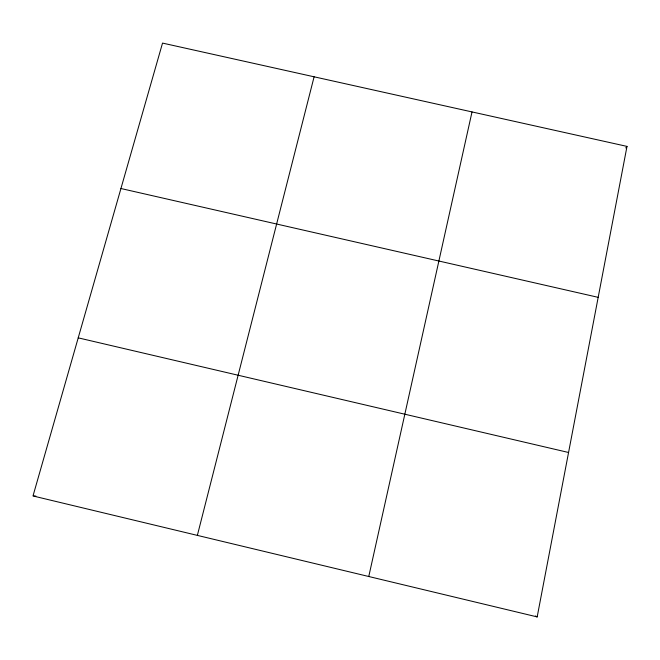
<?xml version="1.0" encoding="UTF-8"?>
<svg xmlns="http://www.w3.org/2000/svg" width="660" height="660" viewBox="0 0 660 660"><rect width="100%" height="100%" fill="white"/><g stroke="black" fill="none" stroke-linecap="round" stroke-linejoin="round"><path stroke-width="0.99" d="M537.174 616.91L627 146.396L162.533 43.09L33 495.957L537.174 616.91L535.409 615.986M368.767 576.51L472.015 111.928M197.365 535.384L314.102 76.799M625.762 147.931L627 146.396M33.957 495.998L35.863 496.089M120.937 188.521L598.183 297.346M78.226 337.854L568.565 452.488"/></g></svg>
